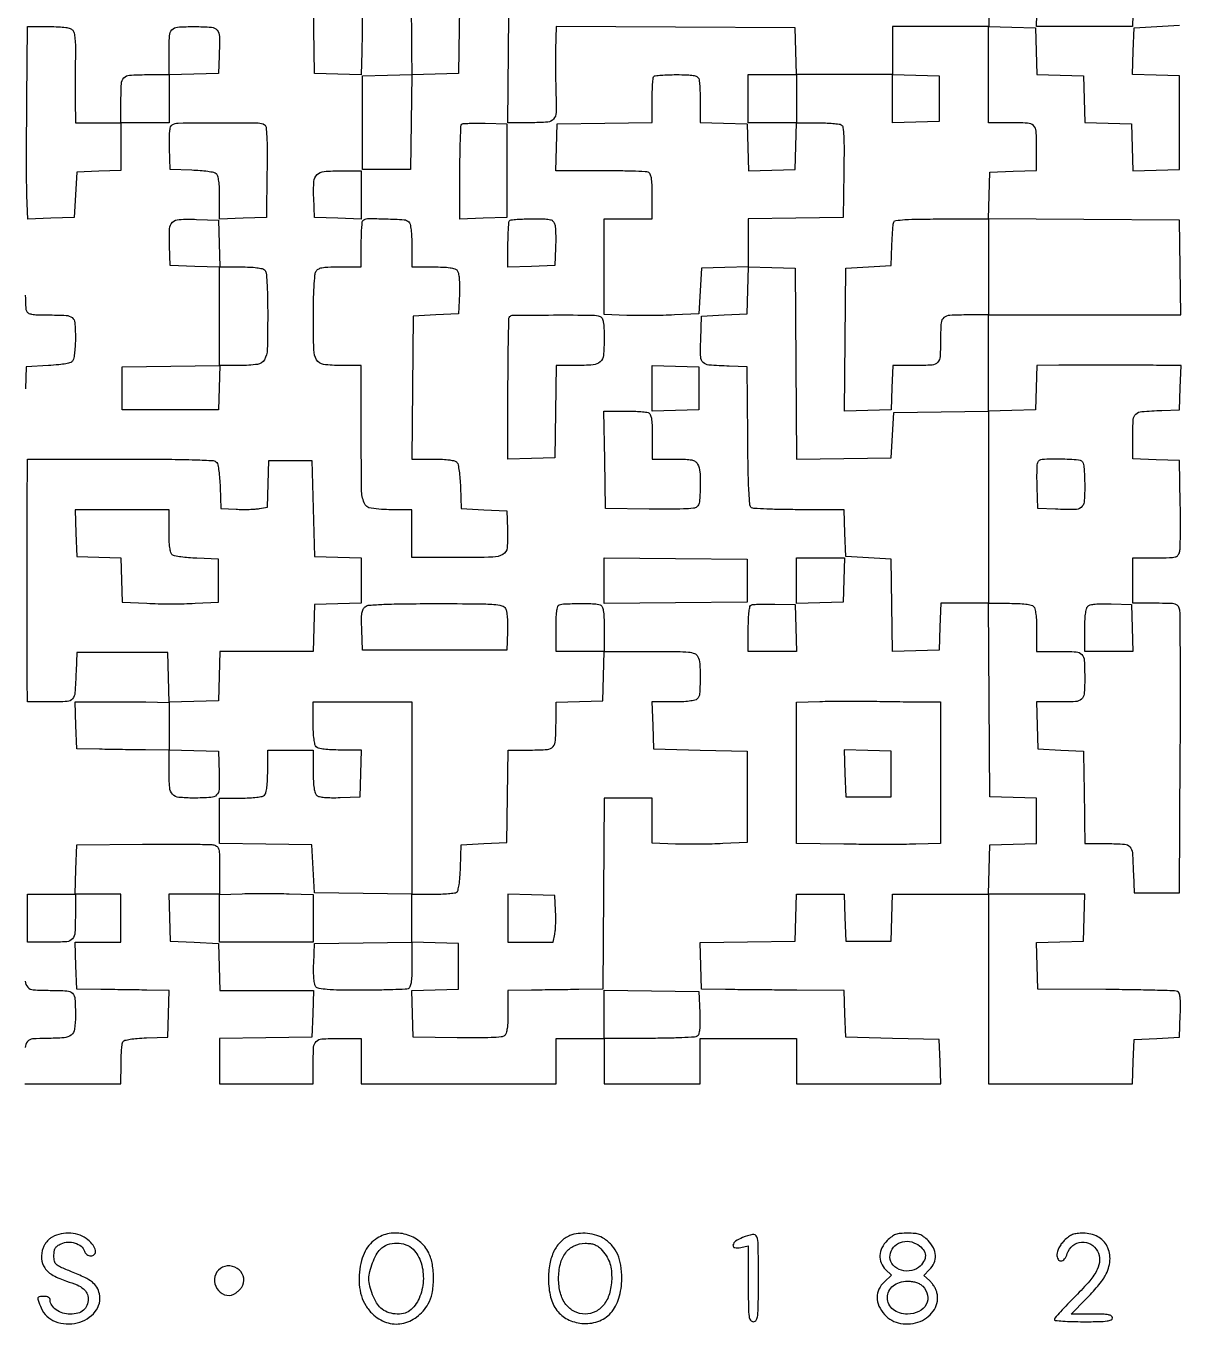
# Model space of a CAD drawing. Extents: x 156 to 936, y 95 to 969.
# Drawn here: x 479 to 936, y 95 to 608 of the extents above; entities that cross this region are included whole.
import ezdxf

# ---------------------------------------------------------------- set-up
doc = ezdxf.new("R2010")
doc.units = 0

msp = doc.modelspace()

# ---------------------------------------------------------------- linework, layer by layer
for points in [[(612.183587, 617.075991, -0.004672), (612.284114, 612.614482, -0.002923), (612.322449, 607.390212, -0.002933), (612.299933, 602.24294, -0.005339), (612.211984, 598.038968), (611.923969, 588.925954), (602.711984, 589.212977), (593.5, 589.5), (593.285999, 606.940913, -0.004306), (593.257989, 614.601155, -0.010385), (593.403766, 620.266298, -0.008096), (593.668561, 624.484768, -0.154677), (594.158444, 625.690913, -0.155054), (595.082057, 626.28346, -0.031097), (597.022289, 626.677942, -0.024624), (599.781265, 626.924619, -0.009984), (603.556031, 627), (611.867173, 627)], [(497.962089, 606.54568, -0.126387), (498.47978, 605.449686, -0.022534), (498.809346, 603.189309, -0.020111), (498.990205, 600.153483, -0.009979), (498.987627, 596.29568, 0.002487), (498.924999, 592.294757, 0.001465), (498.887951, 587.513419, 0.001466), (498.878938, 582.736412, 0.002508), (498.903093, 578.75), (499, 570), (508, 570), (517, 570), (517, 577.918213, -0.01141), (517.170753, 585.400012, -0.175208), (518.14255, 587.747254, -0.195511), (520.349521, 588.800362, -0.014768), (527.106989, 589), (536, 589), (536, 596.918213, -0.011397), (536.170532, 604.398819, -0.174979), (537.141127, 606.74645, -0.195691), (539.345637, 607.799986, -0.014829), (546.087937, 608, -0.017236), (552.753293, 607.770163, -0.203074), (555.01661, 606.621507, -0.175386), (555.942531, 604.110054, -0.012267), (555.800912, 596.479083), (555.5, 589.5), (545.75, 589.213788), (536, 588.927576), (536, 579.463788), (536, 570), (526.5, 570), (517, 570), (517, 560.538933), (517, 551.077866), (508.25, 550.788933), (499.5, 550.5), (499, 541.5), (498.5, 532.5), (489.32191, 532.213426), (480.143821, 531.926852), (479.82191, 541.213426, -0.00721), (479.714731, 546.510726, -0.00135), (479.684543, 556.217381, -0.001445), (479.712677, 567.562045, -0.001321), (479.806322, 579.25), (480.112644, 608), (488.433877, 608, -0.009297), (492.44098, 607.925486, -0.028577), (495.141033, 607.670045, -0.042413), (496.956424, 607.233018, -0.140172)], [(745.393011, 587.418213, -0.068336), (745.631047, 586.40135, -0.007357), (745.821697, 583.986123, -0.008933), (745.955612, 581.089223, -0.007082), (746, 577.955738), (746, 570.075052), (755.25, 569.787526), (764.5, 569.5), (764.788016, 560.212977), (765.076031, 550.925954), (774.288016, 551.212977), (783.5, 551.5), (783.787526, 560.75), (784.075052, 570), (774.537526, 570), (765, 570), (765, 579.5), (765, 589), (774.5, 589), (784, 589), (784, 579.5), (784, 570), (792.25, 569.984687, -0.009039), (795.502728, 569.919839, -0.012067), (798.450739, 569.736403, -0.009361), (800.885456, 569.479821, -0.110898), (801.773792, 569.160966, -0.225497), (802.420432, 568.133477, -0.016205), (802.716418, 564.689515, -0.013907), (802.852313, 559.364497, -0.003244), (802.773792, 550.426279), (802.5, 532.5), (783.75, 532.227935), (765, 531.955869), (765, 522.515461), (765, 513.075052), (774.25, 512.787526), (783.5, 512.5), (783.762047, 474.727979), (784.024093, 436.955958), (802.762047, 437.227979), (821.5, 437.5), (822, 446.5), (822.5, 455.5), (841.25, 455.736251), (860, 455.972503), (860, 417.986251), (860, 380), (850.537526, 380), (841.075052, 380), (840.787526, 370.75), (840.5, 361.5), (831.272703, 361.212775), (822.045405, 360.925549), (821.772703, 379.212775), (821.5, 397.5), (812.5, 398), (803.5, 398.5), (803.212474, 407.75), (802.924948, 417), (785.212474, 417.015313, -0.004121), (778.335385, 417.077937, -0.006198), (772.34068, 417.256294, -0.002782), (767.250864, 417.499286, -0.128862), (766.266438, 417.814171, -0.235636), (765.617287, 418.892042, -0.006542), (765.2465, 424.488208, -0.00868), (764.954215, 432.667955, -0.002163), (764.766438, 446.048858), (764.5, 473.5), (757.5, 473.754332, -0.008958), (749.419788, 474.192977, -0.171213), (747.142141, 475.1864, -0.202313), (746.180788, 477.332599, -0.013257), (746.21285, 484.278376), (746.5, 493.5), (755.5, 494), (764.5, 494.5), (764.788029, 503.788029), (765.076058, 513.076058), (755.788029, 512.788029), (746.5, 512.5), (746, 503.5), (745.5, 494.5), (735.767377, 494, -0.006439), (731.386267, 493.831458, -0.004007), (726.244858, 493.74116, -0.004019), (721.171344, 493.733499, -0.007263), (717.017377, 493.820969), (708, 494.141938), (708, 513.070969), (708, 532), (717.5, 532), (727, 532), (727, 540.893011, 0.00673), (726.937024, 545.571713, 0.034532), (726.688469, 548.154102, 0.06988), (726.217093, 549.653872, 0.192406), (725.418213, 550.393011, 0.081426), (724.244199, 550.635784, 0.002387), (719.173452, 550.821697, 0.004731), (713.183883, 550.955952, 0.003237), (706.380687, 551), (688.924948, 551), (689.212474, 560.25), (689.5, 569.5), (708.25, 569.772065), (727, 570.044131), (727, 578.855399, -0.007056), (727.048335, 582.28013, -0.0105), (727.195833, 585.27419, -0.005895), (727.400825, 587.768066, -0.174642), (727.666667, 588.333333, -0.17274), (728.225589, 588.598717, -0.006592), (730.553989, 588.804167, -0.011152), (733.359193, 588.951638, -0.007555), (736.559678, 589, -0.007572), (740.844582, 588.935105, -0.036743), (743.261382, 588.683483, -0.072956), (744.678861, 588.209264, -0.186076)], [(573.730064, 569.187991, -0.228051), (574.34579, 568.198071, -0.01367), (574.636558, 564.601246, -0.013149), (574.78284, 559.19071, -0.003387), (574.730064, 550.453304), (574.5, 532.5), (565.25, 532.212474), (556, 531.924948), (556, 540.340029, 0.009847), (555.924898, 544.153251, 0.024175), (555.679335, 546.945269, 0.030203), (555.287979, 548.911654, 0.156568), (554.700164, 549.833879, 0.126595), (553.772011, 550.271826, 0.012295), (551.299919, 550.682026, 0.014976), (548.281363, 551.015093, 0.011302), (544.950164, 551.206324), (536.5, 551.5), (536.206902, 559.914347, -0.008519), (536.135766, 563.914541, -0.027159), (536.278749, 566.5815, -0.039341), (536.610638, 568.340297, -0.187221), (537.206902, 569.149034, -0.140055), (539.664613, 569.874503, -0.001916), (555.471372, 569.951928, -0.001908), (571.282254, 569.908455, -0.140759)], [(669.5, 551), (669.5, 532.5), (660.25, 532.212474), (651, 531.924948), (651, 550.295808, -0.003576), (651.05073, 557.388334, -0.005629), (651.206402, 563.476628, -0.001779), (651.418393, 568.723569, -0.187517), (651.702644, 569.369311, -0.179987), (652.290922, 569.638564, -0.007016), (654.709672, 569.781547, -0.011703), (657.626528, 569.84459, -0.007913), (660.952644, 569.785977), (669.5, 569.5)], [(612, 541.462474), (612, 531.924948), (602.75, 532.212474), (593.5, 532.5), (593.203802, 540.479635, -0.024754), (593.2824, 546.820328, -0.188489), (594.515788, 549.478047, -0.172538), (597.288424, 550.722818, -0.02007), (604.19113, 551), (612, 551)], [(555.787526, 522.25), (556.075052, 513), (564.337526, 513, -0.011159), (567.847487, 512.921656, -0.02038), (570.701269, 512.677383, -0.021131), (572.861987, 512.310039, -0.144682), (573.8, 511.8, -0.169112), (574.375446, 510.609784, -0.012115), (574.714133, 506.900748, -0.012525), (574.935216, 501.612824, -0.004184), (575, 493.871429, -0.006426), (574.826456, 480.369388, -0.120863), (573.718708, 476.307829, -0.237642), (571.003031, 474.460494, -0.032691), (563.967504, 474), (556.077866, 474), (555.788933, 465.25), (555.5, 456.5), (536.5, 456.5), (517.5, 456.5), (517.5, 465), (517.5, 473.5), (536.75, 473.771593), (556, 474.043186), (556, 493.485381), (556, 512.927576), (546.25, 513.213788), (536.5, 513.5), (536.206229, 521.344796, -0.020029), (536.223844, 528.061154, -0.190965), (537.371609, 530.630886, -0.18511), (539.98791, 531.759532, -0.018635), (546.902905, 531.786703), (555.5, 531.5)], [(630.8, 530.8, -0.144849), (631.310542, 529.860329, -0.021091), (631.677711, 527.693122, -0.020332), (631.92177, 524.828493, -0.011084), (632, 521.3), (632, 513), (640.377555, 513, -0.009406), (644.342652, 512.9254, -0.027148), (647.078343, 512.673265, -0.03848), (648.939147, 512.251072, -0.145524), (649.921326, 511.594796, -0.126804), (650.405224, 510.568167, -0.023545), (650.701133, 508.485252, -0.021342), (650.842502, 505.735348, -0.01153), (650.793771, 502.344796), (650.5, 494.5), (641.5, 494), (632.5, 493.5), (632.234427, 465.25), (631.968853, 437), (640.361982, 437, -0.009885), (644.163753, 436.924829, -0.024215), (646.949644, 436.67915, -0.030241), (648.912573, 436.287693, -0.156449), (649.833879, 435.700164, -0.126595), (650.271826, 434.772011, -0.012295), (650.682026, 432.299919, -0.014976), (651.015093, 429.281363, -0.011302), (651.206324, 425.950164), (651.5, 417.5), (660.5, 417), (669.5, 416.5), (669.793496, 409.265532, -0.029381), (669.660885, 401.979467, -0.249937), (667.962547, 399.31097, -0.123578), (664.044971, 398.23407, -0.005588), (649.9854, 398.076923), (632, 398.076923), (632, 407.538462), (632, 417), (623.934259, 417, -0.03492), (615.963742, 417.557334, -0.267941), (613.122215, 419.777283, -0.093548), (612.118531, 424.79411, -0.002726), (612, 446.535184), (612, 474), (604.071429, 474, -0.03146), (597.034768, 474.443184, -0.235148), (594.331744, 476.244032, -0.124353), (593.221994, 480.196123, -0.006815), (593.057236, 493.183811, -0.005759), (593.135716, 499.480913, -0.008115), (593.361411, 505.090742, -0.005133), (593.674271, 509.773812, -0.103978), (594.071397, 511.133406, -0.13224), (594.986195, 512.106849, -0.08993), (596.408799, 512.665368, -0.041833), (598.827644, 512.935261, -0.006876), (603.535184, 513), (612, 513), (612, 521.833333, -0.007039), (612.048334, 525.266524, -0.010477), (612.195833, 528.267708, -0.005871), (612.400808, 530.76784, -0.174709), (612.666667, 531.333333, -0.198122), (614.482791, 532.088833, -0.008111), (621.70607, 531.993615, -0.008491), (628.897038, 531.659831, -0.182495)], [(688.53186, 529.729083, -0.045288), (688.735265, 528.430652, -0.00895), (688.846004, 526.075142, -0.009416), (688.874264, 523.317546, -0.008627), (688.800912, 520.479083), (688.5, 513.5), (679.25, 513.212474), (670, 512.924948), (670, 521.795808, -0.007009), (670.048332, 525.243385, -0.010438), (670.195833, 528.256685, -0.00583), (670.400781, 530.767459, -0.174822), (670.666667, 531.333333, -0.173043), (671.226591, 531.598788, -0.00648), (673.57982, 531.804167, -0.011049), (676.413417, 531.951642, -0.007476), (679.647615, 532, -0.005348), (684.764113, 531.945275, -0.057278), (686.818035, 531.664578, -0.156921), (687.887372, 530.991836, -0.113491)], [(860, 512.975), (860, 494), (852.081787, 494, 0.01072), (844.679234, 493.841272, 0.161531), (842.30349, 492.938415, 0.20568), (841.224011, 490.873122, 0.018983), (841, 484.974799, -0.011616), (840.828179, 477.579887, -0.175745), (839.856847, 475.246107, -0.194734), (837.654189, 474.198876, -0.014789), (830.931944, 474), (822.077866, 474), (821.788933, 465.25), (821.5, 456.5), (812.234363, 456.212267), (802.968725, 455.924535), (803.234363, 484.212267), (803.5, 512.5), (812.5, 513), (821.5, 513.5), (821.769726, 521.5, -0.004595), (821.905072, 524.653491, -0.006156), (822.089263, 527.509844, -0.004383), (822.293539, 529.893964, -0.062603), (822.478748, 530.725, -0.285628), (823.266758, 531.349347, -0.012286), (826.943869, 531.677559, -0.012864), (832.467562, 531.891567, -0.003249), (841.459022, 531.95), (860, 531.95)], [(706.418213, 493.393011, -0.187357), (707.210871, 492.673841, -0.072351), (707.684529, 491.240199, -0.036286), (707.935508, 488.790701, -0.007391), (708, 484.428195, -0.022822), (707.707056, 478.013388, -0.186915), (706.427771, 475.436728, -0.168803), (703.674686, 474.253408, -0.017874), (696.5883, 474), (689.045117, 474), (688.772559, 455.75), (688.5, 437.5), (679.25, 437.212474), (670, 436.924948), (670, 464.795808, -0.002238), (670.04805, 475.528529, -0.003601), (670.195833, 484.675435, -0.000736), (670.395151, 492.701469, -0.192086), (670.666667, 493.333333, -0.19747), (672.092554, 493.928599, -0.000971), (688.045529, 493.98621, -0.001835), (703.429984, 493.95544, -0.09043)], [(725.418213, 455.393011, -0.192406), (726.217093, 454.653872, -0.06988), (726.688469, 453.154102, -0.034532), (726.937024, 450.571713, -0.00673), (727, 445.893011), (727, 437), (735.464816, 437, -0.006724), (740.241493, 436.935765, -0.043519), (742.632503, 436.6623, -0.095437), (744.034129, 436.084258, -0.125133), (744.964816, 435.065741, -0.106781), (745.872686, 431.89229, -0.021577), (746.00678, 425.995696, -0.017557), (745.679997, 420.115843, -0.199444), (744.618471, 418.098322, -0.151969), (743.323087, 417.56419, -0.010742), (739.372241, 417.295194, -0.01151), (733.824314, 417.16492, -0.00406), (725.868471, 417.225877), (708.5, 417.5), (708.228407, 436.75), (707.956814, 456), (715.89662, 456, -0.007031), (719.052753, 455.955616, -0.008885), (721.968757, 455.821697, -0.007294), (724.399669, 455.63109, -0.0685)], [(554.833879, 435.700164, -0.126595), (555.271826, 434.772011, -0.012295), (555.682026, 432.299919, -0.014976), (556.015093, 429.281363, -0.011302), (556.206324, 425.950164), (556.5, 417.5), (562.5, 417.189182, 0.01107), (565.032768, 417.114145, 0.009693), (567.681313, 417.145678, 0.009789), (570.072734, 417.26743, 0.028489), (571.712982, 417.477551), (574.925964, 418.076737), (575.212982, 427.288368), (575.5, 436.5), (584, 436.5), (592.5, 436.5), (593, 417.5), (593.5, 398.5), (602.75, 398.212474), (612, 397.924948), (612, 389), (612, 380.075052), (602.75, 379.787526), (593.5, 379.5), (593.212474, 370.25), (592.924948, 361), (574.498686, 361), (556.072424, 361), (555.786212, 351.25), (555.5, 341.5), (545.75, 341.213788), (536, 340.927576), (536, 331.5), (536, 322.072424), (545.75, 321.786212), (555.5, 321.5), (555.78709, 312.876331, -0.016266), (555.791903, 306.456963, -0.193784), (554.810726, 304.227594, -0.180846), (552.525321, 303.219182, -0.013844), (545.684259, 303.013655, -0.02558), (539.876319, 303.297316, -0.183742), (537.410133, 304.529588, -0.167168), (536.259874, 307.156598, -0.020362), (536, 313.535184), (536, 322), (526.75, 322.051866, -0.001265), (522.556383, 322.08599, -0.000758), (517.573438, 322.146698, -0.000758), (512.614249, 322.222157, -0.00132), (508.5, 322.301866), (499.5, 322.5), (499.212474, 331.75), (498.924948, 341), (508.212474, 341.093918, -0.002292), (512.440417, 341.117289, -0.001345), (517.499906, 341.108453, -0.001345), (522.559358, 341.072398, -0.002292), (526.787206, 341.011515), (536.074412, 340.835194), (535.787206, 350.667597), (535.5, 360.5), (517.5, 360.5), (499.5, 360.5), (499.24697, 353, -0.008402), (498.823931, 344.634665, -0.161469), (497.852847, 342.255381, -0.203902), (495.721799, 341.197358, -0.014636), (488.980948, 341), (480, 341), (479.960961, 349.75, -0.00054), (479.901675, 367.285012, -0.000418), (479.873675, 386.395195, -0.000425), (479.877669, 404.503679, -0.000862), (479.917499, 418.75), (480, 437), (516.877555, 437, -0.001428), (535.809258, 436.945935, -0.00713), (546.425762, 436.733875, -0.005779), (553.422006, 436.413286, -0.208109)], [(897.393011, 435.418213, -0.068387), (897.63106, 434.400823, -0.007337), (897.821697, 431.980697, -0.008918), (897.955613, 429.077827, -0.007066), (898, 425.937265, -0.021864), (897.742559, 420.052759, -0.211695), (896.562553, 417.916553, -0.162596), (894.01089, 417.052442, -0.011811), (886.479083, 417.199088), (879.5, 417.5), (879.206869, 425.916411, -0.006125), (879.131923, 429.23728, -0.008183), (879.150171, 432.252242, -0.006003), (879.236697, 434.764851, -0.080166), (879.425484, 435.666411, -0.295761), (881.228103, 436.97869, -0.016989), (888.406031, 437.123424, -0.017089), (895.577768, 436.779005, -0.288157)], [(499.212474, 407.75), (499.5, 398.5), (508.211627, 398.211627), (516.923254, 397.923254), (517.211627, 389.211627), (517.5, 380.5), (527.268085, 380, 0.007925), (531.677833, 379.844307, 0.00486), (536.87867, 379.79375, 0.004872), (542.028549, 379.843928, 0.008655), (546.268085, 380), (555.5, 380.5), (555.5, 389), (555.5, 397.5), (547.049836, 397.793676, -0.011302), (543.718637, 397.984907, -0.014976), (540.700081, 398.317974, -0.012295), (538.227989, 398.728174, -0.126595), (537.299836, 399.166121, -0.156365), (536.712511, 400.086773, -0.030268), (536.320981, 402.047251, -0.024242), (536.07522, 404.828796, -0.009913), (536, 408.622445), (536, 417), (517.462474, 417), (498.924948, 417)], [(706.418213, 379.393011, -0.192406), (707.217093, 378.653872, -0.06988), (707.688469, 377.154102, -0.034532), (707.937024, 374.571713, -0.00673), (708, 369.893011), (708, 361), (725.964816, 361, -0.002149), (736.947782, 360.952795, -0.023219), (741.379822, 360.708677, -0.06489), (743.719126, 360.15835, -0.181647), (744.964816, 359.065741, -0.107088), (745.817478, 356.078409, -0.018612), (745.979465, 350.178425, -0.015314), (745.740238, 344.259859, -0.180517), (744.8, 342.2, -0.145015), (743.858679, 341.688958, -0.021051), (741.684979, 341.321964, -0.020283), (738.809501, 341.078116, -0.01101), (735.262474, 341), (726.924948, 341), (727.212474, 331.75), (727.5, 322.5), (746, 322), (764.5, 321.5), (764.5, 303.5), (764.5, 285.5), (755, 285, -0.006705), (750.692462, 284.831176, -0.004022), (745.573437, 284.74047, -0.004027), (740.478127, 284.732216, -0.007), (736.25, 284.81862), (727, 285.13724), (727, 294.06862), (727, 303), (717.512025, 303), (708.02405, 303), (707.762025, 265.25), (707.5, 227.5), (698, 227.329024, -0.000729), (693.692568, 227.257785, -0.000437), (688.573437, 227.185059, -0.000437), (683.478045, 227.121575, -0.00076), (679.25, 227.079024), (670, 227), (670, 218.622445, -0.009512), (669.925259, 214.694117, -0.026507), (669.674557, 211.948271, -0.036628), (669.259343, 210.067419, -0.14796), (668.618471, 209.098322, -0.151969), (667.323087, 208.56419, -0.010742), (663.372241, 208.295194, -0.01151), (657.824314, 208.16492, -0.00406), (649.868471, 208.225877), (632.5, 208.5), (632.212977, 217.711984), (631.925954, 226.923969), (641.212977, 227.211984), (650.5, 227.5), (650.5, 236.5), (650.5, 245.5), (641.25, 245.787526), (632, 246.075052), (632, 237.144515, -0.007015), (631.935955, 232.579581, -0.031973), (631.692135, 229.93634, -0.059505), (631.24868, 228.363298, -0.205507), (630.506166, 227.64074, -0.081524), (629.39373, 227.410927, -0.002287), (624.486598, 227.231947, -0.00462), (618.69592, 227.100813, -0.003152), (612.111741, 227.054078, -0.003473), (603.49923, 227.107053, -0.015686), (598.476547, 227.330537, -0.022009), (595.304269, 227.712551, -0.180476), (594.061804, 228.425531, -0.128356), (593.588956, 229.436714, -0.022418), (593.298584, 231.538848, -0.020843), (593.158585, 234.294809, -0.011627), (593.206229, 237.655204), (593.5, 245.5), (612.75, 245.771593), (632, 246.043186), (632, 255.5), (632, 264.956814), (612.75, 265.228407), (593.5, 265.5), (593, 275), (592.5, 284.5), (574.25, 284.772559), (556, 285.045117), (556, 294.022559), (556, 303), (564.3, 303, 0.011084), (567.828493, 303.07823, 0.020332), (570.693122, 303.322289, 0.021091), (572.860329, 303.689458, 0.144849), (573.8, 304.2, 0.144849), (574.310542, 305.139671, 0.021091), (574.677711, 307.306878, 0.020332), (574.92177, 310.171507, 0.011084), (575, 313.7), (575, 322), (584, 322), (593, 322), (593, 313.622445, 0.009406), (593.0746, 309.657348, 0.027148), (593.326735, 306.921657, 0.03848), (593.748928, 305.060853, 0.145524), (594.405204, 304.078674, 0.126804), (595.431833, 303.594776, 0.023545), (597.514748, 303.298867, 0.021342), (600.264652, 303.157498, 0.01153), (603.655204, 303.206229), (611.5, 303.5), (611.787526, 312.75), (612.075052, 322), (603.737526, 322, -0.01101), (600.190499, 322.078116, -0.020283), (597.315021, 322.321964, -0.021051), (595.141321, 322.688958, -0.145015), (594.2, 323.2, -0.144849), (593.689458, 324.139671, -0.021091), (593.322289, 326.306878, -0.020332), (593.07823, 329.171507, -0.011084), (593, 332.7), (593, 341), (612.5, 341), (632, 341), (632, 303), (632, 265), (640.25, 265.015313, 0.008591), (643.498009, 265.077158, 0.011595), (646.431384, 265.251635, 0.008743), (648.855762, 265.495093, 0.112618), (649.707902, 265.798312, 0.195149), (650.24575, 266.552989, 0.020215), (650.673305, 268.737125, 0.020298), (651.008289, 271.707636, 0.009786), (651.207902, 275.532999), (651.5, 284.5), (660.5, 285), (669.5, 285.5), (669.772559, 303.75), (670.045117, 322), (678.905927, 322, 0.016806), (685.556298, 322.223601, 0.20087), (687.807845, 323.349476, 0.167752), (688.798523, 325.842548, 0.010985), (688.986345, 333.712474), (689, 340.924948), (698.25, 341.212474), (707.5, 341.5), (707.786212, 351.25), (708.072424, 361), (698.536212, 361), (689, 361), (689, 369.916667, -0.008266), (689.067874, 374.021966, -0.024717), (689.299188, 376.819848, -0.032039), (689.668333, 378.679382, -0.236055), (690.25, 379.337719, -0.087965), (692.448695, 379.801874, -0.007288), (698.311475, 379.907393, -0.007415), (704.167873, 379.84057, -0.085248)], [(669.043167, 377.919342, -0.087147), (669.431798, 376.736884, -0.015545), (669.694154, 374.416743, -0.016383), (669.82927, 371.647209, -0.014134), (669.793496, 368.734468), (669.5, 361.5), (641, 361.5), (612.5, 361.5), (612.203802, 369.479635, -0.008023), (612.114387, 373.72554, -0.038118), (612.287113, 376.147701, -0.072024), (612.742463, 377.667007, -0.126782), (613.568862, 378.674011, -0.140511), (615.22316, 379.281965, -0.00751), (620.868331, 379.609561, -0.008402), (629.01802, 379.82268, -0.002425), (641.61473, 379.87925, -0.001283), (658.183641, 379.830759, -0.016462), (664.380719, 379.59259, -0.045958), (667.589786, 379.064221, -0.209059)], [(916.787526, 370.25), (917.075052, 361), (907.537526, 361), (898, 361), (898, 369.3, -0.010869), (898.078193, 372.896692, -0.021373), (898.324495, 375.746533, -0.023516), (898.70151, 377.866807, -0.141534), (899.236619, 378.836619, -0.141627), (900.215618, 379.376564, -0.030081), (902.156875, 379.694801, -0.024175), (904.863904, 379.841129, -0.010354), (908.486619, 379.786619), (916.5, 379.5)], [(783.787526, 370.25), (784.075052, 361), (774.537526, 361), (765, 361), (765, 369.916667, -0.008303), (765.068099, 374.017187, -0.024614), (765.299725, 376.820826, -0.031738), (765.669018, 378.689569, -0.232986), (766.25, 379.356866, -0.08407), (767.100026, 379.554893, -0.00628), (769.482813, 379.670739, -0.008556), (772.344709, 379.724863, -0.006392), (775.5, 379.690199), (783.5, 379.5)], [(831.75, 341.063793), (841, 341), (841, 313.036212), (841, 285.072424), (831.25, 284.786212, -0.005573), (826.247186, 284.695144, -0.001813), (818.85625, 284.669796, -0.001807), (810.643566, 284.70109, -0.002035), (802.75, 284.791817), (784, 285.083634), (784, 313.004291), (784, 340.924948), (793.25, 341.212474, -0.004156), (797.51219, 341.309506, -0.002297), (802.720312, 341.360841, -0.002289), (807.999661, 341.364454, -0.003681), (812.5, 341.313793, 0.000868), (817.000323, 341.237811, 0.00054), (822.279688, 341.163546, 0.000542), (827.487862, 341.101549, 0.000981)], [(498.986345, 257.75, -0.010923), (498.798822, 249.848592, -0.167696), (497.807493, 247.351215, -0.201044), (495.553316, 246.223622, -0.016759), (488.883369, 246), (480, 246), (480, 255.5), (480, 265), (489.5, 265), (499, 265)], [(593, 255.43138), (593, 246), (574.5, 246), (556, 246), (556, 255.462474), (556, 264.924948), (564.97907, 265.212474, -0.005395), (569.103778, 265.300014, -0.003028), (574.117311, 265.321945, -0.00302), (579.182307, 265.282835, -0.004923), (583.47907, 265.18138), (593, 264.86276)], [(670, 255.537526), (670, 246), (678.954687, 246), (687.909374, 246), (688.515505, 249.25, 0.028289), (688.728227, 250.905147, 0.009836), (688.852282, 253.307812, 0.009734), (688.885353, 255.964524, 0.011185), (688.810818, 258.5), (688.5, 264.5), (679.25, 264.787526), (670, 265.075052)], [(745.793098, 218.085653, -0.008519), (745.864234, 214.085459, -0.027159), (745.721251, 211.4185, -0.039341), (745.389362, 209.659703, -0.187221), (744.793098, 208.850966, -0.128063), (743.767033, 208.521621, -0.002999), (738.665785, 208.267102, -0.006444), (732.645645, 208.080621, -0.004304), (725.75, 208.015313), (708, 208), (708, 217.522065), (708, 227.044131), (726.75, 226.772065), (745.5, 226.5)], [(489.856065, 129.483598, 0.05631), (488.770599, 128.724705, 0.036352), (487.695599, 127.628157, 0.036319), (486.789217, 126.38555, 0.055598), (486.214048, 125.184173, 0.098674), (485.613493, 120.882617, 0.140057), (486.880924, 117.25701, 0.112899), (490.1593, 114.31516, 0.050934), (495.5, 112.027355, -0.023142), (499.631901, 110.522751, -0.073119), (502.150242, 109.008141, -0.112609), (503.514292, 107.247221, -0.109131), (504, 105.048376, -0.087103), (503.53982, 102.426833, -0.12964), (502.22119, 100.521462, -0.116075), (500.009246, 99.379826, -0.061414), (496.928571, 99, -0.07314), (494.01026, 99.429187, -0.078773), (491.419426, 100.67834, -0.090781), (489.628088, 102.47739, -0.151694), (489, 104.5, 0.140575), (488.822179, 105.11998, 0.118484), (488.333333, 105.6, 0.088208), (487.543379, 105.90137, 0.04716), (486.5, 106, 0.030102), (484.690886, 105.890984, 0.31686), (484.170251, 105.421222, 0.149047), (484.239111, 104.478309, 0.006741), (485.464011, 101.431892, 0.206619), (491.041734, 96.0502, 0.151186), (499.734896, 95.528769, 0.162444), (506.783833, 99.970355, 0.229576), (508.484618, 107.070032, 0.083673), (507.465915, 109.59731, 0.088899), (505.6911, 111.590727, 0.056171), (502.669531, 113.459061, 0.014806), (497.453143, 115.738415, -0.007688), (493.082142, 117.574731, -0.08025), (491.452547, 118.626755, -0.157477), (490.726608, 119.880083, -0.053201), (490.5, 122.003795, -0.034879), (490.62861, 123.845227, -0.097899), (491.051114, 125.060325, -0.105063), (491.883624, 125.973601, -0.043861), (493.324711, 126.826899, -0.101574), (495.988137, 127.491365, -0.087849), (498.848101, 127.108104, -0.094556), (501.227765, 125.817293, -0.145488), (502.534134, 123.892454, 0.085442), (502.908648, 123.169201, 0.070345), (503.526042, 122.555908, 0.070914), (504.283735, 122.141963, 0.089847), (505.067388, 122, 0.211424), (506.509796, 122.638459, 0.232554), (506.930114, 124.098032, 0.118414), (505.999831, 126.224869, 0.055866), (503.923275, 128.411106, 0.08777), (500.908318, 130.155074, 0.068414), (497.201969, 130.955553, 0.066972), (493.336392, 130.732453, 0.076713)], [(618.298549, 129.040484, 0.070634), (615.60029, 126.819939, 0.06517), (613.540077, 123.878637, 0.057362), (612.114977, 120.163328, 0.037416), (611.306031, 115.637482, 0.042584), (611.221342, 110.64401, 0.057946), (612.044577, 106.218581, 0.062575), (613.78632, 102.366764, 0.062923), (616.424132, 99.073534, 0.111779), (621.917761, 95.726909, 0.125948), (628.070601, 95.271171, 0.120384), (633.894579, 97.845896, 0.096563), (638.439951, 103.003398, 0.0871), (640.001998, 107.202904, 0.043096), (640.550133, 112.883083, 0.042857), (640.111703, 118.671508, 0.075167), (638.643538, 123.234237, 0.108612), (635.01802, 127.738391, 0.100002), (629.733482, 130.471739, 0.099733), (623.789885, 130.943408, 0.107393)], [(694.5, 130.045972, 0.097971), (690.867771, 127.627034, 0.083377), (688.181952, 123.877538, 0.070072), (686.543114, 118.853343, 0.043939), (686.001554, 112.6849, 0.060493), (686.848421, 105.725371, 0.101866), (689.370972, 100.435379, 0.114546), (693.525541, 96.973455, 0.091527), (699.135764, 95.335487, 0.109106), (705.531938, 96.079696, 0.127286), (710.614084, 99.455999, 0.11177), (713.861825, 105.281659, 0.071036), (714.981996, 113, 0.037954), (714.589727, 118.321572, 0.065807), (713.362952, 122.573767, 0.075077), (711.22174, 125.972609, 0.067551), (708.102117, 128.730067, 0.0729), (705.123342, 130.144853, 0.050399), (701.45822, 130.876965, 0.050334), (697.714318, 130.861459, 0.071992)], [(762.75, 129.267125, 0.048904), (759.98095, 127.800591, 0.201885), (758.952498, 126.256542, 0.427011), (759.640291, 125.288972, 0.08598), (762, 125.35), (765, 125.95), (765, 110.975, 0.002226), (765.042092, 101.522498, 0.030976), (765.283389, 98.121875, 0.119775), (765.882503, 96.582632, 0.245034), (767, 96, 0.267644), (768.131287, 96.652291, 0.103099), (768.721429, 98.4375, 0.026629), (768.959338, 102.362042, 0.001825), (769, 113.5, 0.002775), (768.927747, 126.518326, 0.09183), (768.325901, 129.577615, 0.361326), (766.716261, 130.456849, 0.048993)], [(819.923077, 128.076923, 0.076515), (817.840605, 125.236689, 0.106501), (817.00911, 122.205535, 0.11386), (817.519889, 119.251466, 0.097164), (819.286383, 116.622708), (821.572766, 114.336325), (818.786383, 111.783336, 0.095923), (816.664759, 108.920777, 0.112558), (815.921197, 105.632556, 0.105764), (816.664448, 102.188174, 0.076635), (818.809391, 98.887299, 0.167862), (825.235854, 95.301354, 0.143039), (832.989124, 96.140493, 0.157575), (838.572104, 100.886485, 0.2026), (839.594657, 107.478878, 0.048376), (839.16537, 108.682562, 0.028816), (838.439546, 110.021103, 0.02865), (837.553871, 111.283534, 0.043545), (836.635023, 112.257876), (834.368041, 114.277132), (836.68402, 116.593111, 0.096033), (838.470024, 119.238078, 0.114308), (838.992598, 122.196926, 0.107217), (838.164951, 125.229465, 0.076486), (836.076923, 128.076923, 0.034195), (834.312711, 129.615022, 0.0755), (832.746639, 130.466418, 0.065802), (830.864647, 130.879026, 0.021106), (828, 131, 0.021106), (825.135353, 130.879026, 0.065802), (823.253361, 130.466418, 0.0755), (821.687289, 129.615022, 0.034195)], [(889.923077, 128.076923, 0.03585), (888.75283, 126.725653, 0.038408), (887.817164, 125.250616, 0.041776), (887.200166, 123.811386, 0.080548), (887, 122.576923, 0.113507), (887.437501, 120.674556, 0.308887), (888.577869, 120.022348, 0.2155), (890.001213, 120.807641, 0.076824), (891.116924, 122.905564, -0.136843), (893.330085, 126.089546, -0.153874), (896.774463, 127.489384, -0.154322), (900.391358, 126.659432, -0.137764), (903.068619, 123.871785, -0.130815), (903.885847, 120.400961, -0.106784), (902.969634, 116.683891, -0.063965), (900.018614, 112.201112, -0.018866), (894.414533, 106.15739, 0.004837), (891.189515, 102.869358, 0.007461), (888.471769, 99.958644, 0.00308), (886.213584, 97.435535, 0.182974), (886, 96.871429, 0.385925), (886.317195, 96.521681, 0.005477), (889.378125, 96.255982, 0.011803), (893.090552, 96.062664, 0.007105), (897.5, 96, 0.004301), (903.719975, 96.053509, 0.028132), (906.833333, 96.282609, 0.065619), (908.479566, 96.72187, 0.303591), (909, 97.5, 0.26165), (908.579299, 98.248899, 0.091771), (907.384546, 98.704228, 0.038524), (905.110306, 98.941772, 0.006766), (900.807276, 99), (892.614551, 99), (898.475818, 104.892137, 0.011707), (900.850987, 107.394341, 0.011223), (903.141015, 110.039832, 0.011224), (905.055284, 112.462972, 0.039148), (906.126626, 114.142137, 0.099562), (907.960508, 120.261206, 0.142374), (906.895891, 125.792765, 0.154047), (903.138606, 129.60091, 0.122211), (897.5, 131, 0.026196), (894.970379, 130.867376, 0.065954), (893.180131, 130.43595, 0.070691), (891.637613, 129.574462, 0.03374)], [(632.475957, 124.614952, -0.125101), (635.685642, 119.217511, -0.086486), (636.50515, 112.125173, -0.08683), (634.878392, 105.200248, -0.127824), (631.075139, 100.281803, -0.119422), (628.648061, 99.196231, -0.069889), (625.449581, 99.057598, -0.0679), (622.228261, 99.818062, -0.095284), (619.726909, 101.377288, -0.074368), (618.029652, 103.498065, -0.035269), (616.484753, 106.648246, -0.03513), (615.3736, 110.055826, -0.061322), (615.011154, 113, -0.060846), (615.360935, 115.86366, -0.032033), (616.446115, 119.285158, -0.032026), (617.933976, 122.485319, -0.071664), (619.536816, 124.627725, -0.109018), (622.402523, 126.457365, -0.088235), (626.003945, 127.094229, -0.088166), (629.606667, 126.45031, -0.108588)], [(706.700723, 124.75, -0.034921), (708.77082, 122.131433, -0.058343), (710.072578, 119.646686, -0.057857), (710.771745, 116.913591, -0.033727), (711, 113.533623, -0.061579), (710.271142, 107.637974, -0.095196), (708.110842, 102.999041, -0.114517), (704.737184, 100.057304, -0.122881), (700.5, 99, -0.117949), (696.254327, 100.015672, -0.115059), (692.882819, 102.848174, -0.097396), (690.728866, 107.321234, -0.063734), (690, 113.016082, -0.060455), (690.705146, 118.826708, -0.100972), (692.807711, 123.260686, -0.12043), (696.163323, 126.013526, -0.112302), (700.5, 127, -0.030029), (702.561372, 126.876087, -0.057063), (704.175931, 126.491089, -0.065677), (705.507509, 125.79912, -0.055461)], [(831.315741, 126.850296, -0.079448), (833.786582, 124.998813, -0.146306), (834.933596, 122.788098, -0.153923), (834.651024, 120.392089, -0.090888), (833, 118, -0.147587), (829.630442, 116.192581, -0.120655), (825.526842, 116.36038, -0.132962), (822.244847, 118.35183, -0.192588), (821, 121.463858, -0.136571), (821.902515, 124.706417, -0.137521), (824.34877, 127.006184, -0.129036), (827.768889, 127.787389, -0.11359)], [(555.571429, 116.428571, 0.178579), (553.971415, 112.957851, 0.16052), (554.915411, 109.096837, 0.169265), (557.911233, 106.687436, 0.194785), (561.555692, 106.843421, 0.054415), (562.58538, 107.455409, 0.035121), (563.63388, 108.36612, 0.035121), (564.544591, 109.41462, 0.054415), (565.156579, 110.444308, 0.194785), (565.312564, 114.088767, 0.169265), (562.903163, 117.084589, 0.16052), (559.042149, 118.028585, 0.178579)], [(834, 110, -0.147277), (835.886998, 106.48721, -0.176768), (835.331639, 102.798285, -0.156232), (832.409729, 100.01284, -0.113366), (828, 99, -0.072678), (824.812015, 99.465854, -0.098344), (822.244029, 100.823273, -0.110347), (820.589601, 102.917218, -0.112691), (820, 105.5, -0.112691), (820.589601, 108.082782, -0.110347), (822.244029, 110.176727, -0.098344), (824.812015, 111.534146, -0.072678), (828, 112, -0.033154), (829.875501, 111.875501, -0.047331), (831.5, 111.5, -0.053099), (832.873608, 110.873608, -0.062946)]]:
    msp.add_lwpolyline(points, format="xyb", close=True)
for points in [[(859.772065, 626.75), (860.044131, 608), (841.022065, 608), (822, 608), (822, 598.5), (822, 589), (803.037526, 589), (784.075052, 589), (783.787526, 598.25), (783.5, 607.5), (736.25, 607.759792), (689, 608.019583), (688.838091, 598.759792, 0.00353), (688.795338, 594.65804, 0.002382), (688.801897, 589.977526, 0.002399), (688.851522, 585.450943, 0.004769), (688.942241, 581.865828, -0.012503), (689.019162, 574.042672, -0.173289), (688.042787, 571.435618, -0.202113), (685.696966, 570.242751, -0.017896), (678.917039, 570), (669.968853, 570), (670.234427, 598.25), (670.5, 626.5)], [(650.78284, 616.19071, -0.003387), (650.730064, 607.453304), (650.5, 589.5), (641.271928, 589.212764), (632.043857, 588.925529), (631.771928, 570.212764), (631.5, 551.5), (622, 551.5), (612.5, 551.5), (612.5, 570), (612.5, 588.5), (622.30786, 588.78691), (632.11572, 589.07382), (631.993889, 598.28691, -0.001628), (631.951722, 602.517767, -0.000915), (631.926637, 607.657717, -0.000913), (631.920272, 612.848655, -0.001491)], [(479, 190), (498, 190), (517, 190), (517.015313, 197.75, -0.009121), (517.07711, 200.806269, -0.012155), (517.251296, 203.57771, -0.009471), (517.494844, 205.866303, -0.110752), (517.797157, 206.706033, -0.192561), (518.533237, 207.236162, -0.02067), (520.63313, 207.666992, -0.020911), (523.460658, 208.005667, -0.010674), (527.031844, 208.206033), (535.5, 208.5), (535.787526, 217.75), (536.075052, 227), (527.287526, 227.106392, -0.000252), (523.238483, 227.157453, -0.000139), (518.290711, 227.223716, -0.000139), (513.275305, 227.29367, -0.000223), (509, 227.356392), (499.5, 227.5), (499.212474, 236.75), (498.924948, 246), (507.962474, 246), (517, 246), (517, 255.5), (517, 265), (507.963788, 265), (498.927576, 265), (499.213788, 274.75), (499.5, 284.5), (525.5, 284.746829, -0.001924), (535.625809, 284.803988, -0.00283), (544.523438, 284.769611, -0.001326), (552.095934, 284.677402, -0.052688), (553.75, 284.477777, -0.12832), (555.008093, 283.821791, -0.154599), (555.677067, 282.675179, -0.051106), (555.949255, 280.40368, -0.004284), (556, 274.480948), (556, 265), (545.962474, 265), (535.924948, 265), (536.212474, 255.75), (536.5, 246.5), (546, 246), (555.5, 245.5), (555.787526, 236.25), (556.075052, 227), (574.575052, 227), (593.075052, 227), (592.787526, 217.75), (592.5, 208.5), (574.25, 208.227441), (556, 207.954883), (556, 198.977441), (556, 190), (574.5, 190), (593, 190), (593, 197.418213, -0.01257), (593.178205, 204.50542, -0.179949), (594.159562, 206.785965, -0.190034), (596.370658, 207.807402, -0.014293), (603.106989, 208), (612, 208), (612, 199), (612, 190), (650.5, 190), (689, 190), (689, 199), (689, 208), (698.5, 208), (708, 208), (708, 199), (708, 190), (727, 190), (746, 190), (746, 199), (746, 208), (765, 208), (784, 208), (784, 199), (784, 190), (812.538933, 190), (841.077866, 190), (840.788933, 198.75), (840.5, 207.5), (822, 208), (803.5, 208.5), (803.212474, 217.75), (802.924948, 227), (784.212474, 227.079024, -0.000611), (776.351583, 227.121822, -0.000549), (768.206164, 227.185059, -0.00055), (760.899239, 227.257844, -0.001734), (756, 227.329024), (746.5, 227.5), (746.212768, 236.727798), (745.925536, 245.955596), (764.712768, 246.227798), (783.5, 246.5), (783.787526, 255.75), (784.075052, 265), (793.5, 265), (802.924948, 265), (803.212474, 255.75), (803.5, 246.5), (812.5, 246.5), (821.5, 246.5), (821.787526, 255.75), (822.075052, 265), (841.037526, 265), (860, 265), (860, 227.5), (860, 190), (888.461067, 190), (916.922134, 190), (917.211067, 198.75), (917.5, 207.5), (926.5, 208), (935.5, 208.5), (935.789171, 217.266353, 0.006923), (935.874706, 221.737252, 0.031587), (935.724384, 224.331896, 0.05872), (935.34855, 225.878878, 0.215432), (934.656668, 226.578255, 0.084391), (933.538411, 226.802637, 0.000928), (925.760283, 227.018802, 0.00287), (916.767815, 227.200363, 0.001862), (906.367496, 227.311901), (879.5, 227.5), (879.212977, 236.711984), (878.925954, 245.923969), (888.212977, 246.211984), (897.5, 246.5), (897.787526, 255.75), (898.075052, 265), (879.001314, 265), (859.927576, 265), (860.213788, 274.75), (860.5, 284.5), (869.75, 284.787526), (879, 285.075052), (879, 294), (879, 302.924948), (869.75, 303.212474), (860.5, 303.5), (860.238117, 341.75), (859.976235, 380), (868.288117, 380, -0.011061), (871.822479, 379.921806, -0.020316), (874.690544, 379.677814, -0.021078), (876.859806, 379.310701, -0.144902), (877.8, 378.8, -0.144849), (878.310542, 377.860329, -0.021091), (878.677711, 375.693122, -0.020332), (878.92177, 372.828493, -0.011084), (879, 369.3), (879, 361), (887.893011, 361, -0.014665), (894.646231, 360.801887, -0.194364), (896.853934, 359.75553, -0.176212), (897.827723, 357.422529, -0.011643), (898, 350.025201, -0.019031), (897.775372, 344.125625, -0.206061), (896.693516, 342.060432, -0.161183), (894.312562, 341.158253, -0.010646), (886.880687, 341), (878.924948, 341), (879.212474, 331.75), (879.5, 322.5), (888.5, 322), (897.5, 321.5), (897.670976, 312, -0.000662), (897.742218, 307.72731, -0.000413), (897.814941, 302.720312, -0.000414), (897.878466, 297.784501, -0.000753), (897.920976, 293.75), (898, 285), (906.980948, 285, -0.014636), (913.721799, 284.802642, -0.203902), (915.852847, 283.744619, -0.161469), (916.823931, 281.365335, -0.008402), (917.24697, 273), (917.5, 265.5), (926.5, 265.5), (935.5, 265.5), (935.776118, 320.5, 0.000946), (935.842591, 341.744487, 0.001484), (935.810983, 360.004687, 0.000367), (935.724204, 375.978155, 0.057952), (935.507066, 377.75, 0.122612), (934.851516, 379.003912, 0.154493), (933.732866, 379.672192, 0.053324), (931.54856, 379.947535, 0.004712), (925.980948, 380), (917, 380), (917, 389), (917, 398), (925.980948, 398, 0.004723), (931.546285, 398.052569, 0.05326), (933.733241, 398.32806, 0.153853), (934.855448, 398.996239, 0.122337), (935.516124, 400.25, 0.054093), (935.724896, 401.805286, 0.002845), (935.823778, 406.832812, 0.00446), (935.854068, 412.824029, 0.003227), (935.785177, 419.5), (935.5, 436.5), (926.25, 436.787526), (917, 437.075052), (917, 446.018474, -0.014194), (917.190094, 452.713321, -0.199365), (918.215838, 454.834916, -0.165063), (920.527107, 455.811311, -0.009054), (928.5, 456.245668), (935.5, 456.5), (935.788933, 465.25), (936.077866, 474), (927.788933, 474.065134, 0.000906), (916.804713, 474.131539, 0.000875), (905.692532, 474.159122, 0.000916), (895.575475, 474.147996, 0.001976), (887.788933, 474.094396), (879.077866, 474), (878.788933, 465.25), (878.5, 456.5), (869.25, 456.212474), (860, 455.924948), (860, 474.962474), (860, 494), (898.022065, 494), (936.044131, 494), (935.772065, 512.75), (935.5, 531.5), (897.712634, 531.762062), (859.925268, 532.024123), (860.212634, 541.262062), (860.5, 550.5), (869.75, 550.787526), (879, 551.075052), (879, 559.930537, 0.014889), (878.79962, 566.658129, 0.195866), (877.745668, 568.860252, 0.174757), (875.397656, 569.829682, 0.011384), (867.918213, 570), (860, 570), (860, 589.037526), (860, 608.075052), (869.25, 607.787526), (878.5, 607.5), (878.787036, 598.287036), (879.074071, 589.074071), (888.287036, 588.787036), (897.5, 588.5), (897.787036, 579.287036), (898.074071, 570.074071), (907.287036, 569.787036), (916.5, 569.5), (916.788016, 560.212977), (917.076031, 550.925954), (926.288016, 551.212977), (935.5, 551.5), (935.5, 570), (935.5, 588.5), (926.212977, 588.788016), (916.925954, 589.076031), (917.212977, 598.288016), (917.5, 607.5), (926.5, 608), (935.5, 608.5)], [(479.178303, 501.826548, 0.002387), (479.364216, 496.755801, 0.081426), (479.606989, 495.581787, 0.181926), (480.30498, 494.796043, 0.074845), (481.671652, 494.320052, 0.038253), (483.985072, 494.066261, 0.0082), (488.025201, 494, -0.010814), (495.332943, 493.841928, -0.160466), (497.696743, 492.948204, -0.206503), (498.769816, 490.906103, -0.019638), (498.984687, 485.143011, -0.01135), (498.909666, 482.106567, -0.014323), (498.696176, 479.30451, -0.012419), (498.394649, 476.989575, -0.102353), (498.024025, 476, -0.163338), (497.128898, 475.26927, -0.039565), (495.268347, 474.730792, -0.027446), (492.459449, 474.31272, -0.009013), (488.289338, 474), (479.5, 473.5), (479.211067, 464.75)], [(479.169516, 230.606774, 0.173918), (480.134562, 228.257297, 0.196524), (482.3277, 227.201771, 0.015117), (489, 227, -0.014129), (495.625256, 226.812748, -0.184867), (497.828636, 225.823177, -0.183853), (498.814208, 223.612818, -0.013947), (499, 216.953396, -0.032734), (498.654295, 211.678617, -0.19518), (497.319706, 209.328152, -0.150857), (494.507285, 208.239189, -0.017493), (487.67273, 208, 0.020074), (482.070467, 207.774991, 0.203735), (480.050891, 206.717784, 0.161458), (479.161541, 204.400254, 0.011567)]]:
    msp.add_lwpolyline(points, format="xyb")
msp.add_lwpolyline([(917.212474, 617.25), (916.924948, 608), (897.924948, 608), (878.924948, 608), (879.212474, 617.25)])
for points in [[(840.5, 579.5), (840.5, 570.5), (831.25, 570.212474), (822, 569.924948), (822, 579.5), (822, 589.075052), (831.25, 588.787526), (840.5, 588.5)], [(745.5, 465), (745.5, 456.5), (736.25, 456.212474), (727, 455.924948), (727, 465), (727, 474.075052), (736.25, 473.787526), (745.5, 473.5)], [(764.5, 389), (764.5, 380.5), (736.25, 380.234427), (708, 379.968853), (708, 389), (708, 398.031147), (736.25, 397.765573), (764.5, 397.5)], [(802.788933, 389.25), (802.5, 380.5), (793.25, 380.212474), (784, 379.924948), (784, 388.962474), (784, 398), (793.538933, 398), (803.077866, 398)], [(803.211971, 312.788029), (803.5, 303.5), (812.5, 303.5), (821.5, 303.5), (821.5, 312.5), (821.5, 321.5), (812.211971, 321.788029), (802.923942, 322.076058)]]:
    msp.add_lwpolyline(points, close=True)

doc.saveas('drawing.dxf')
